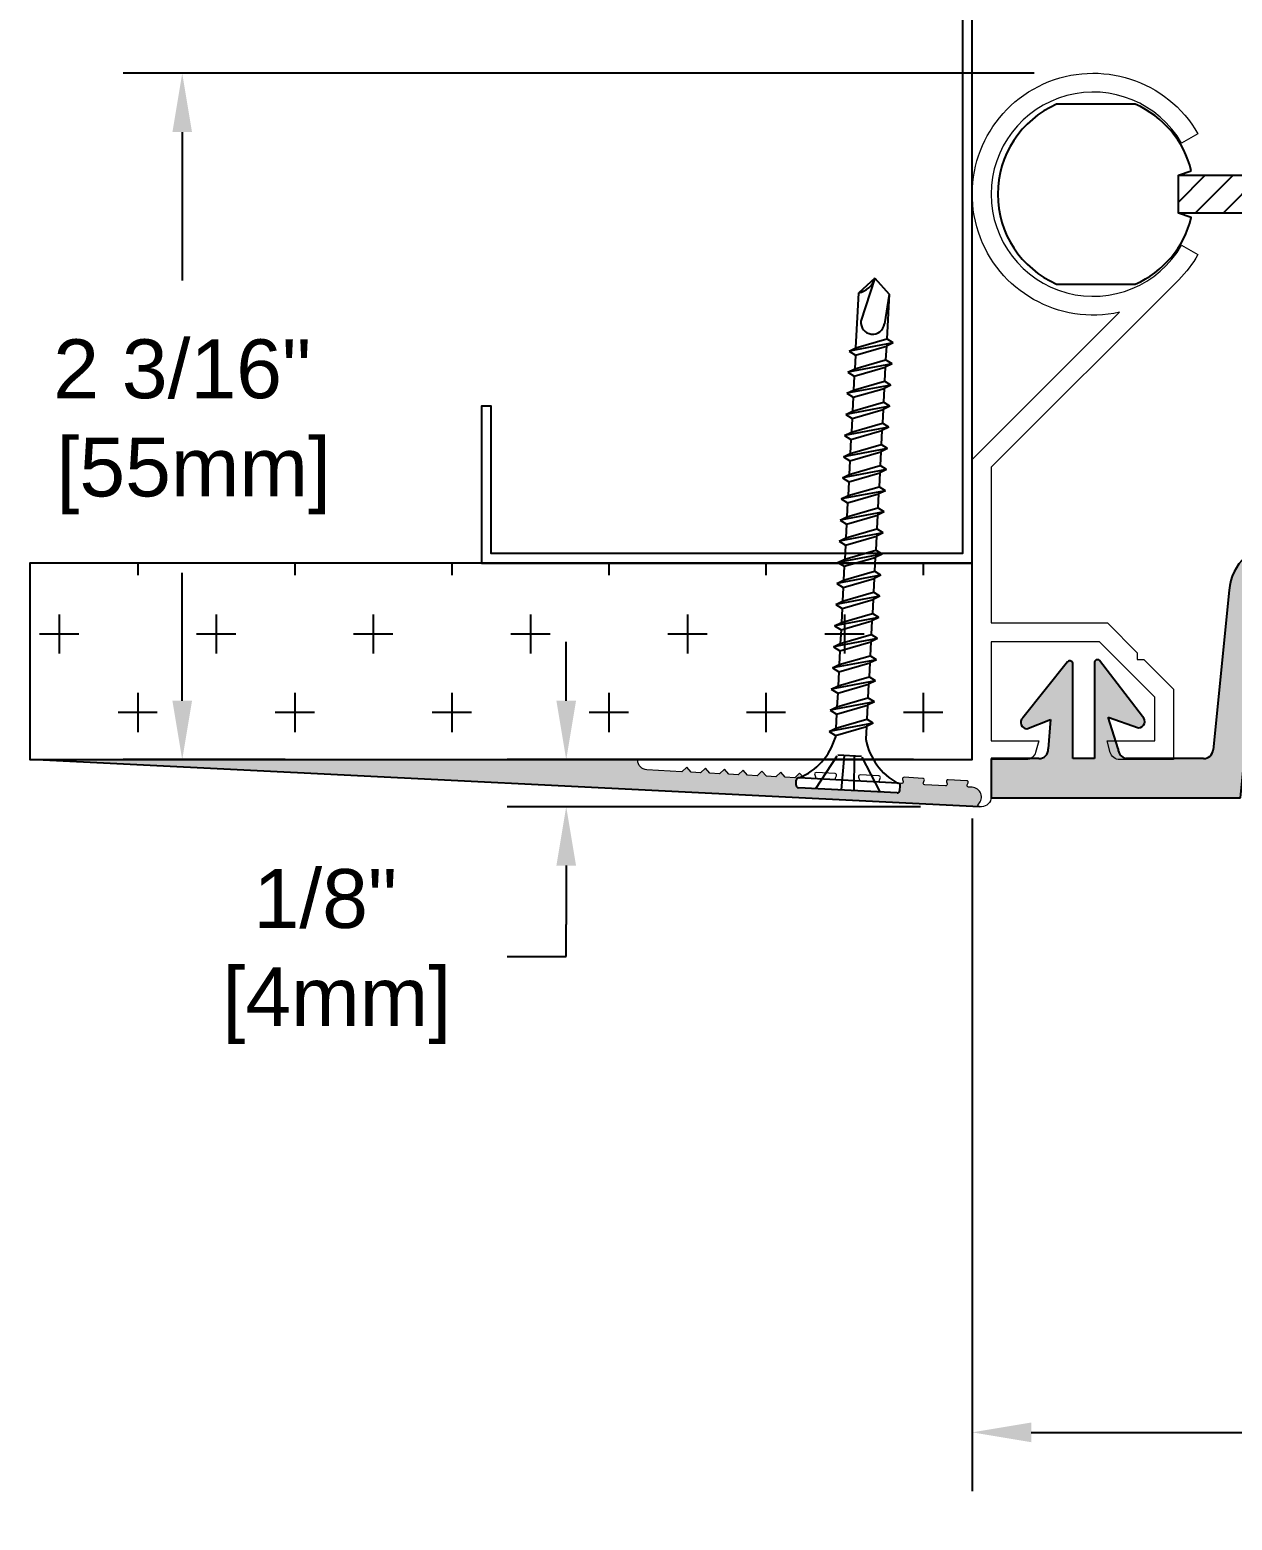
# Model space of a CAD drawing. Header units: inches. Extents: x 56.7 to 71.6, y 10.1 to 19.2.
# Drawn here: x 58.171 to 61.999, y 10.079 to 14.823 of the extents above; entities that cross this region are included whole.
import ezdxf

# ---------------------------------------------------------------- set-up
doc = ezdxf.new("R2010")
doc.units = ezdxf.units.IN
doc.header["$MEASUREMENT"] = 0
doc.linetypes.add('HIDDEN2', pattern=[0.1875, 0.125, -0.0625])
for name, color, linetype in [('Anchors', 4, 'Continuous'), ('Conditions', 1, 'Continuous'), ('Dimensions', 3, 'Continuous'), ('Fillers', 2, 'Continuous'), ('Metals', 7, 'Continuous'), ('TEXT', 2, 'Continuous')]:
    doc.layers.add(name, color=color, linetype=linetype)
doc.styles.add('ARIAL', font='arial.ttf')
doc.dimstyles.new('Arial', dxfattribs={"dimtxt": 0.1875, "dimasz": 0.1875, "dimexe": 0.1875, "dimexo": 0.1875, "dimgap": 0.1875, "dimtad": 0, "dimtih": 1, "dimtoh": 1, "dimdec": 4, "dimzin": 3, "dimdsep": 46, "dimlunit": 4, "dimtxsty": 'ARIAL', "dimcen": 0.1875, "dimadec": 0, "dimazin": 0, "dimtfac": 1, "dimtdec": 4, "dimtofl": 0, "dimtmove": 0, "dimatfit": 3, "dimfxl": 0, "dimfrac": 2, "dimtolj": 1, "dimtzin": 0, "dimarcsym": 0})

# ---------------------------------------------------------------- blocks, each defined once
blk = doc.blocks.new('RAL18')
at = {"color": 7, "linetype": 'Continuous', "lineweight": 15}
blk.add_lwpolyline([(0.4688645086923688, 1.424245100921106, -1.974984805638064), (0.7184197804570092, 1.992499999999997), (0.6664582562299413, 1.962499999999997, 3.732050807568894), (0.6664582562299417, 1.637499999999996), (0.7184197804570112, 1.607500000000001, -0.0655434628152386), (0.6572361107568208, 1.527763889243176), (0.05999999999999961, 0.9305277784863595), (0.05999999999999961, 0.4349999999999987), (0.4300000000000006, 0.4349999999999987), (0.5250344878854074, 0.3399655121145937), (0.5250344878854074, 0.318752308678997), (0.5462476913210041, 0.318752308678997), (0.6410000000000009, 0.2239999999999993), (0.6410000000000009, 0), (0.4693640881732146, 5.551115123125783e-17, -0.3394542588633697), (0.439420387558255, 0.02297660960182135), (0.4295, 0.05999999999999961), (0.5810000000000004, 0.05999999999999961), (0.5810000000000004, 0.1991471862576137), (0.4051471862576159, 0.375), (0.05999999999999961, 0.375), (0.05999999999999961, 0.05999999999999961), (0.2115, 0.05999999999999961), (0.2015796124417459, 0.02297660960182177, -0.3394542588633737), (0.1716359118267849, 0), (0.05999999999999961, 0), (0.0600000000000005, -0.1190000000000007, -0.4142135623730909), (0.02899999999999991, -0.1500000000000004), (0.02289979919597762, -0.1500000000000004, -0.6760221477094037), (0.01944149375209236, -0.1413888888888893, 0.6566978658793072), (-0.000341399230251227, -0.0880444020654334), (-0.01172715665295421, -0.08743435324436466, -0.5345111359507929), (-0.01597004754701192, -0.08028368554971), (-0.01308641663773535, -0.07425617014149737, 0.5345111359507592), (-0.01732930753179396, -0.06710550244684299), (-0.07724336805031129, -0.0638953074086217, 0.534511135950814), (-0.08222603952670315, -0.07055166952141256), (-0.08000297747823759, -0.07685280151065346, -0.5345111359507481), (-0.08498564895463101, -0.08350916362344485), (-0.1515266311961615, -0.07994389815518077, -0.5345111359507929), (-0.1557695220902193, -0.0727932304605261), (-0.1528858911809428, -0.06676571505231348, 0.5345111359507592), (-0.1571287820750014, -0.0596150473576591), (-0.2170428425935187, -0.05640485231943736, 0.5345111359507381), (-0.2220255140699106, -0.06306121443222867), (-0.2198024520214461, -0.06936234642146996, -0.5345111359508049), (-0.2247851234978384, -0.07601870853426096), (-0.291326105739369, -0.07245344306599767, -0.5345111359507682), (-0.2955689966334276, -0.06530277537134221), (-0.2926853657241499, -0.0592752599631297, 0.5345111359507106), (-0.2969282566182088, -0.05212459226847521), (-0.3568423171367261, -0.04891439723025347, 0.5345111359507381), (-0.361824988613118, -0.05557075934304478), (-0.359601926564654, -0.06187189133228621, -0.534511135950862), (-0.3645845980410458, -0.06852825344507707), (-0.4311255802825763, -0.06496298797681366, -0.5345111359507199), (-0.435368471176635, -0.05781232028215921), (-0.4324848402673576, -0.05178480487394659, 0.5345111359507592), (-0.4367277311614162, -0.04463413717929221), (-0.4966417916799335, -0.04142394214106958, 0.5345111359507381), (-0.5016244631563254, -0.04808030425386089), (-0.4994014011078612, -0.05438143624310228, -0.5345111359508585), (-0.5043840725842532, -0.06103779835589407), (-0.5353396705188196, -0.0593791975861464), (-0.5495156368888932, -0.04359813369696131), (-0.5652967007780791, -0.05777410006703487), (-0.5952537310373369, -0.05616900254792423), (-0.6094296974074105, -0.04038793865873913), (-0.6252107612965965, -0.05456390502881359), (-0.6551677915558543, -0.05295880750970294), (-0.6693437579259296, -0.03717774362051784), (-0.6851248218151138, -0.0513537099905923), (-0.7150818520743734, -0.04974861247148077), (-0.7292578184444469, -0.03396754858229656), (-0.7450388823336311, -0.04814351495237013), (-0.7749959125928907, -0.04653841743325948), (-0.7891718789629643, -0.03075735354407438), (-0.8049529428521485, -0.04493331991414884), (-0.834909973111408, -0.0433282223950382), (-0.8490859394814807, -0.0275471585058531), (-0.8648670033706658, -0.04172312487592755), (-0.8948240336299245, -0.04011802735681602), (-0.908999999999998, -0.02433696346763181), (-0.924781063889184, -0.03851292983770538), (-1.035658600769746, -0.03257211201190999, -0.398620837986327), (-1.064999999999999, -0.001616514077342757), (-1.064999999999999, 0), (0, 0), (0, 0.955380592228745)], format="xyb", close=True, dxfattribs=at)
blk = doc.blocks.new('*D9')
at = {"layer": 'Defpoints', "color": 0}
for p in [(61.17127611239189, 12.49997857216811), (67.17127611239188, 12.49997857216848), (61.17127611239189, 10.35832135248304)]:
    blk.add_point(p, dxfattribs=at)
at = {"layer": 'Dimensions', "color": 0, "lineweight": -2}
for p, q in [((61.17127611239189, 12.31247857216811), (61.17127611239189, 10.17082135248304)), ((67.17127611239188, 12.31247857216848), (67.17127611239188, 10.17082135248304)), ((61.35877611239189, 10.35832135248304), (63.46077821743685, 10.35832135248304)), ((66.98377611239188, 10.35832135248304), (64.91051389274381, 10.35832135248304))]:
    blk.add_line(p, q, dxfattribs=at)
at = {"layer": 'Dimensions', "color": 0}
for points in [[(61.35877611239189, 10.38957135248304), (61.35877611239189, 10.32707135248304), (61.17127611239189, 10.35832135248304)], [(66.98377611239188, 10.38957135248304), (66.98377611239188, 10.32707135248304), (67.17127611239188, 10.35832135248304)]]:
    blk.add_solid(points, dxfattribs=at)
at = {"layer": 'Dimensions', "color": 0, "insert": (64.18564605509033, 10.35832135248304), "char_height": 0.1875, "attachment_point": 5, "style": 'ARIAL'}
blk.add_mtext('\\A1;6"\\P [152mm]', dxfattribs=at)
blk = doc.blocks.new('*D10')
at = {"layer": 'Defpoints', "color": 0}
for p in [(61.55627611239188, 14.6849785721681), (58.6564111179852, 12.49997857216849), (59.17127611239189, 12.49997857216849)]:
    blk.add_point(p, dxfattribs=at)
at = {"layer": 'Dimensions', "color": 0, "lineweight": -2}
for p, q in [((61.36877611239188, 14.6849785721681), (58.4689111179852, 14.6849785721681)), ((58.6564111179852, 14.4974785721681), (58.6564111179852, 14.02465947599901)), ((58.6564111179852, 12.68747857216849), (58.6564111179852, 13.09440708855017)), ((58.98377611239189, 12.49997857216849), (58.4689111179852, 12.49997857216849))]:
    blk.add_line(p, q, dxfattribs=at)
at = {"layer": 'Dimensions', "color": 0}
for points in [[(58.6251611179852, 14.4974785721681), (58.6876611179852, 14.4974785721681), (58.6564111179852, 14.6849785721681)], [(58.6251611179852, 12.68747857216849), (58.6876611179852, 12.68747857216849), (58.6564111179852, 12.49997857216849)]]:
    blk.add_solid(points, dxfattribs=at)
at = {"layer": 'Dimensions', "color": 0, "insert": (58.6564111179852, 13.5595332822746), "char_height": 0.1875, "attachment_point": 5, "style": 'ARIAL'}
blk.add_mtext('\\A1;2 3/16"\\P [55mm]', dxfattribs=at)
blk = doc.blocks.new('SB12')
h = blk.add_hatch()
h.set_pattern_fill('ANSI31', color=256, scale=0.5, style=0)
h.set_pattern_definition([(45, (0, 0), (-0.04419417382415922, 0.04419417382415922), [])])
h.paths.add_polyline_path([(3.97333887663977, 6.768087441470902), (3.97333887663977, 6.648087441470913), (5.738826356915608, 6.648087441470913), (5.738826356915607, 6.678096078295983), (5.767649275938555, 6.697176361339647), (5.71000343789266, 6.718998521602167), (5.738826356915608, 6.738078804645831), (5.738826356915608, 6.768087441470901)])
h.paths.add_polyline_path([(5.808826356915607, 6.768087441470903), (5.808826356915607, 6.738078804645831), (5.780003437892662, 6.718998521602168), (5.837649275938555, 6.697176361339647), (5.808826356915608, 6.678096078295983), (5.808826356915608, 6.648087441470912), (6.825783235019199, 6.648087441470912), (6.825783235019199, 6.678096078295983), (6.854606154042147, 6.697176361339648), (6.796960315996253, 6.718998521602167), (6.8257832350192, 6.738078804645832), (6.8257832350192, 6.768087441470902)])
h.paths.add_polyline_path([(6.895783235019199, 6.768087441470902), (6.895783235019199, 6.738078804645832), (6.866960315996254, 6.718998521602168), (6.924606154042147, 6.697176361339648), (6.8957832350192, 6.678096078295984), (6.895783235019201, 6.648087441470913), (9.136470528118641, 6.648087441470911), (9.136470528118641, 6.768087441470903)])
for p, q in [((5.738826356915607, 6.838111356525239), (5.738826356915607, 6.738078804645831)), ((5.808826356915607, 6.838111356525239), (5.808826356915607, 6.738078804645831)), ((6.825783235019199, 6.838111356525239), (6.825783235019199, 6.738078804645831)), ((6.895783235019199, 6.838111356525239), (6.895783235019199, 6.738078804645831)), ((5.738826356915607, 6.738078804645831), (5.71000343789266, 6.718998521602167)), ((5.808826356915607, 6.738078804645831), (5.780003437892661, 6.718998521602167)), ((6.825783235019199, 6.738078804645831), (6.796960315996253, 6.718998521602167)), ((6.895783235019199, 6.738078804645831), (6.866960315996253, 6.718998521602167)), ((5.767649275938553, 6.697176361339647), (5.71000343789266, 6.718998521602167)), ((5.738826356915607, 6.678096078295983), (5.767649275938553, 6.697176361339647)), ((5.837649275938554, 6.697176361339647), (5.780003437892661, 6.718998521602167)), ((5.808826356915607, 6.678096078295983), (5.837649275938554, 6.697176361339647)), ((6.854606154042146, 6.697176361339647), (6.796960315996253, 6.718998521602167)), ((6.825783235019199, 6.678096078295983), (6.854606154042146, 6.697176361339647)), ((6.924606154042146, 6.697176361339647), (6.866960315996253, 6.718998521602167)), ((6.895783235019199, 6.678096078295983), (6.924606154042146, 6.697176361339647)), ((5.738826356915607, 6.678096078295983), (5.738826356915607, 6.578063526416575)), ((5.808826356915607, 6.678096078295983), (5.808826356915607, 6.578063526416575)), ((6.825783235019199, 6.678096078295983), (6.825783235019199, 6.578063526416575)), ((6.895783235019199, 6.678096078295983), (6.895783235019199, 6.578063526416575))]:
    blk.add_line(p, q)
for points in [[(4.014366140256628, 6.7824342654869, 0.233897114275723), (3.835838876639774, 6.994498422405647), (3.585838876639773, 6.994498422405639, 0.6546536707079772), (3.585838876639773, 6.42167646053616), (3.835838876639774, 6.42167646053616, 0.2338971142757231), (4.014366140256628, 6.633740617454899), (3.97333887663977, 6.648087441470912), (3.97333887663977, 6.768087441470902)], [(9.136470528118641, 6.782434265486904), (8.628222041641648, 6.7824342654869, -0.2338971142757231), (8.806749305258498, 6.994498422405647), (9.056749305258498, 6.994498422405639, -0.6546536707079772), (9.056749305258498, 6.421676460536167), (8.806749305258498, 6.421676460536167, -0.2338971142757231), (8.628222041641648, 6.633740617454899), (9.136470528118641, 6.63374061745491)]]:
    blk.add_lwpolyline(points, format="xyb", close=True)
for points in [[(3.97333887663977, 6.768087441470902), (5.738826356915607, 6.768087441470902)], [(5.808826356915607, 6.768087441470902), (6.825783235019199, 6.768087441470902)], [(6.895783235019199, 6.768087441470902), (9.136470528118641, 6.768087441470902)], [(5.738826356915607, 6.648087441470912), (3.97333887663977, 6.648087441470912)], [(6.825783235019199, 6.648087441470912), (5.808826356915607, 6.648087441470912)], [(9.136470528118641, 6.648087441470912), (6.895783235019199, 6.648087441470912)]]:
    blk.add_lwpolyline(points)
blk = doc.blocks.new('VS600S')
blk.add_hatch(color=256).paths.add_polyline_path([(5.682736587086522, 5.409822675387366, -0.3888787318530627), (5.744500658368212, 5.466419019337026), (5.788383303861428, 5.466419019337026, -0.3888787318529865), (5.85014737514312, 5.409822675387378), (5.912739645991965, 4.782264745836432), (6.723305880795453, 4.78226474583643), (6.7858981516443, 5.409822675387379, -0.3888787318529828), (6.847662222925992, 5.466419019337026), (6.891544868419208, 5.466419019337026, -0.3888787318530511), (6.953308939700897, 5.409822675387367), (7.015901210549743, 4.782264745836431), (7.472167445353229, 4.78226474583643), (7.534759716202077, 5.409822675387373, -0.3888787318530209), (7.596523787483768, 5.466419019337026), (7.640406432976983, 5.466419019337026, -0.388878731852903), (7.702170504258669, 5.4098226753874), (7.764762775107518, 4.782264745836431), (8.221029009911001, 4.78226474583643), (8.28362128075985, 5.409822675387379, -0.3888787318529828), (8.345385352041541, 5.466419019337026), (8.383930237306025, 5.466419019337026, -0.3888787318528728), (8.445694308587713, 5.409822675387406), (8.508286579436561, 4.78226474583643), (9.31710329817688, 4.782264745836688), (9.317103298176882, 4.907264745836689), (9.162041794857535, 4.907264745836689, -0.4142135623732294), (9.131041794857543, 4.938264745836695), (9.107093531467712, 5.032264745836689), (9.201807138805883, 5.002138042918531, 0.6848252874135616), (9.215288721875071, 5.036911225309258), (9.074175784051763, 5.215726338123105, 0.6766196696943778), (9.056942228610323, 5.208821580656283), (9.056942228610321, 4.907264745836688), (8.986942228610301, 4.907264745836689), (8.986942228610301, 5.212294079385138, 0.6375892073343804), (8.970503051338426, 5.219945026781453), (8.824884080327095, 5.039122760699688, 0.6996576965697484), (8.837762434870868, 5.00382086590705), (8.91734760951383, 5.039428499735224), (8.912842627843103, 4.938264745836695, -0.4142135623730448), (8.88184262784311, 4.907264745836696), (8.835872808987109, 4.907264745836689), (8.628265069669405, 4.907264745836696, -0.3882636441144899), (8.597388880006768, 4.935496910597841), (8.545313778396885, 5.443538249662139, 0.3888787318530066), (8.383930237306027, 5.591419019337025), (8.345385352041543, 5.591419019337025, 0.3888787318529264), (8.184001810950683, 5.44353824966218), (8.131926709340789, 4.935496910597743, -0.3882636441149132), (8.101050519678017, 4.907264745836431), (7.900895892509258, 4.907264745836431), (7.884742007576889, 4.907264745836431, -0.3862787949787637), (7.853885662599669, 4.935283810639771), (7.801789974067843, 5.443538249662132, 0.3888787318530246), (7.640406432976981, 5.591419019337028), (7.596523787483767, 5.591419019337028, 0.3888787318530101), (7.435140246392904, 5.443538249662138), (7.383065144783007, 4.935496910597706, -0.3882636441145956), (7.352188955120239, 4.907264745836431), (7.135879700782729, 4.907264745836437, -0.388263644114567), (7.105003511119968, 4.935496910597705), (7.052928409510071, 5.443538249662143, 0.388878731853), (6.891544868419206, 5.591419019337028), (6.847662222925994, 5.591419019337028, 0.3888787318530056), (6.686278681835129, 5.443538249662139), (6.634203580225229, 4.935496910597701, -0.3882636441594083), (6.603327390567144, 4.907264745836432), (6.464015074301652, 4.907264745836777, -0.4142135623724992), (6.433015074301736, 4.938264745836783), (6.407836500195728, 5.024925057816484), (6.498327584589718, 4.984760476064, 0.6848252874133787), (6.511809167658916, 5.019533658454721), (6.355561104481659, 5.204192553144157, 0.6766196696941819), (6.338327549040226, 5.19728779567733), (6.353015074301723, 4.907264745836777), (6.283015074301701, 4.907264745836777), (6.295604361354705, 5.199711764052338, 0.6375892073343244), (6.279165184082827, 5.207362711448645), (6.124326364382669, 5.016399484161036, 0.6996576965697481), (6.137204718926441, 4.981097589368396), (6.225045246324088, 5.021290256607978), (6.225046308869722, 5.021294261043078), (6.225053492208201, 5.021292355000212), (6.225053997961719, 5.021294261042713), (6.225045246324087, 5.021290256607977), (6.203022749897253, 4.938293672993585, -0.0002332835635085085), (6.203022763393715, 4.938264745836433), (6.212453223228932, 4.973805491674958), (6.212445534136837, 4.973805491674958), (6.212452717475317, 4.973803585632092), (6.203022763393715, 4.938264745836433, -0.4142135623730195), (6.172022763393714, 4.907264745836438), (6.032718136224958, 4.907264745836432, -0.3882636441146641), (6.00184194656219, 4.935496910597712), (5.94976684495229, 5.443538249662145, 0.3888787318529954), (5.788383303861426, 5.591419019337028), (5.744500658368214, 5.591419019337028, 0.3888787318530041), (5.583117117277349, 5.44353824966214), (5.531042015667452, 4.935496910597707, -0.3882636441145745), (5.500165826004691, 4.907264745836438), (5.283856571667181, 4.907264745836432, -0.388263644114603), (5.252980382004413, 4.935496910597708), (5.200905280394516, 5.443538249662136, 0.3888787318530158), (5.039521739303653, 5.591419019337028), (4.995639093810439, 5.591419019337028, 0.3888787318530232), (4.834255552719577, 5.443538249662133), (4.782159864187761, 4.935283810639859, -0.3862787949795943), (4.751303519210533, 4.907264745836432), (4.735149634278162, 4.907264745836432), (4.534995007109403, 4.907264745836432, -0.3882636441145646), (4.504118817446635, 4.935496910597705), (4.452043715836741, 5.443538249662146, 0.388878731852989), (4.290660174745879, 5.591419019337025), (4.25211528948139, 5.591419019337025, 0.3888787318529848), (4.090731748390528, 5.443538249662149), (4.038656646780632, 4.935496910597691, -0.3882636441149855), (4.007780457117805, 4.907264745836326), (3.907234818679051, 4.907264745836333), (3.754397036256314, 4.907264745836333, -0.3183450997018038), (3.729584477890803, 4.938264745836332), (3.697668325857094, 5.038990185237997), (3.796587620446332, 5.005703229748228, 0.6996576965697402), (3.809465974990105, 5.041005124540868), (3.669410382840818, 5.219945026781087, 0.6375892073344641), (3.652971205568941, 5.212294079384774), (3.652971205568941, 4.907264745836326), (3.582971205568918, 4.907264745836326), (3.582971205568919, 5.20882158065592, 0.6766196696942588), (3.565737650127481, 5.215726338122744), (3.419653821526988, 5.037264745836329, 0.6848252874134043), (3.433135404596182, 5.002491563445608), (3.510616058612656, 5.032264745836326), (3.502971205568928, 4.938264745836332, -0.4142135623730951), (3.471971205568929, 4.907264745836333), (3.317103298176812, 4.907264745836333), (3.31710329817689, 4.78226474583643), (4.127758947350852, 4.78226474583643), (4.190351218199704, 5.40982267538737, -0.3888787318530486), (4.252115289481398, 5.466419019337027), (4.290660174745881, 5.466419019337026, -0.3888787318529782), (4.352424246027571, 5.409822675387378), (4.415016516876417, 4.78226474583643), (4.871282751679904, 4.782264745836432), (4.933875022528747, 5.409822675387364, -0.3888787318530785), (4.995639093810438, 5.466419019337027), (5.039521739303653, 5.466419019337026, -0.3888787318526777), (5.101285810585336, 5.409822675387445), (5.163878081434192, 4.78226474583643), (5.620144316237678, 4.782264745836432)])
at = {"layer": 'Fillers'}
blk.add_lwpolyline([(7.702170504258671, 5.40982267538738), (7.764762775107517, 4.782264745836431), (8.221029009911003, 4.78226474583643), (8.28362128075985, 5.40982267538738, -0.3888787318529873), (8.345385352041543, 5.466419019337026), (8.383930237306028, 5.466419019337026, -0.3888787318529742), (8.445694308587715, 5.40982267538738), (8.508286579436561, 4.78226474583643), (9.317103298176882, 4.782264745836688), (9.317103298176882, 4.907264745836689), (9.16204179485752, 4.907264745836689, -0.414213562373095), (9.131041794857543, 4.938264745836695), (9.10709353146771, 5.032264745836689), (9.201807138805881, 5.002138042918532, 0.6848252874134491), (9.215288721875075, 5.036911225309255), (9.074175784051759, 5.215726338123109, 0.676619669694249), (9.056942228610323, 5.208821580656282), (9.056942228610323, 4.907264745836689), (8.986942228610301, 4.907264745836689), (8.986942228610301, 5.212294079385136, 0.6375892073345459), (8.970503051338424, 5.219945026781451), (8.824884080327095, 5.039122760699688, 0.6996576965697482), (8.837762434870868, 5.00382086590705), (8.91734760951383, 5.039428499735224), (8.912842627843103, 4.938264745836695, -0.414213562373095), (8.881842627843104, 4.907264745836696), (8.835872808987109, 4.907264745836689), (8.628265069669553, 4.907264745836696, -0.3882636441145582), (8.597388880006783, 4.935496910597704), (8.545313778396885, 5.443538249662147, 0.3888787318529903), (8.383930237306028, 5.591419019337025), (8.345385352041543, 5.591419019337025, 0.3888787318529864), (8.18400181095068, 5.443538249662147), (8.131926709340785, 4.935496910597704, -0.3882636441145653), (8.101050519678015, 4.907264745836431), (7.900895892509258, 4.907264745836431), (7.884742007576886, 4.907264745836431, -0.3862787949800069), (7.853885662599655, 4.935283810639906), (7.801789974067841, 5.443538249662147, 0.3888787318529906), (7.640406432976985, 5.591419019337028), (7.596523787483765, 5.591419019337028, 0.3888787318529909), (7.435140246392905, 5.443538249662147), (7.383065144783007, 4.935496910597704, -0.3882636441145565), (7.352188955120241, 4.907264745836431), (7.135879700782731, 4.907264745836437, -0.3882636441145685), (7.105003511119968, 4.935496910597704), (7.05292840951007, 5.443538249662147, 0.3888787318529912), (6.891544868419206, 5.591419019337028), (6.847662222925994, 5.591419019337028, 0.3888787318529911), (6.68627868183513, 5.443538249662147), (6.634203580225229, 4.935496910597704, -0.3882636441145581), (6.60332739057198, 4.907264745836432), (6.464015074301713, 4.907264745836777, -0.4142135623730784), (6.433015074301736, 4.938264745836783), (6.407836500195728, 5.024925057816482), (6.498327584589717, 4.984760476064, 0.6848252874134466), (6.511809167658914, 5.019533658454723), (6.355561104481659, 5.204192553144157, 0.6766196696941819), (6.338327549040226, 5.19728779567733), (6.353015074301723, 4.907264745836777), (6.283015074301701, 4.907264745836777), (6.295604361354705, 5.199711764052331, 0.6375892073345385), (6.279165184082828, 5.207362711448646), (6.124326364382668, 5.016399484161035, 0.699657696569719), (6.137204718926441, 4.981097589368396), (6.225053997961719, 5.021294261042714), (6.203022763393715, 4.938264745836433, -0.4142135623730615), (6.172022763393709, 4.907264745836438), (6.032718136224954, 4.907264745836432, -0.3882636441145551), (6.001841946562191, 4.935496910597704), (5.94976684495229, 5.443538249662147, 0.3888787318529912), (5.788383303861426, 5.591419019337028), (5.744500658368214, 5.591419019337028, 0.3888787318529911), (5.58311711727735, 5.443538249662147), (5.531042015667452, 4.935496910597704, -0.3882636441145683), (5.50016582600469, 4.907264745836438), (5.283856571667179, 4.907264745836432, -0.3882636441145564), (5.252980382004413, 4.935496910597704), (5.200905280394515, 5.443538249662147, 0.3888787318529908), (5.039521739303655, 5.591419019337028), (4.995639093810436, 5.591419019337028, 0.3888787318529907), (4.834255552719579, 5.443538249662147), (4.782159864187765, 4.935283810639907, -0.3862787949800308), (4.751303519210534, 4.907264745836432), (4.735149634278162, 4.907264745836432), (4.534995007109405, 4.907264745836432, -0.3882636441145735), (4.504118817446635, 4.935496910597704), (4.452043715836741, 5.443538249662147, 0.3888787318529908), (4.290660174745877, 5.591419019337025), (4.252115289481392, 5.591419019337025, 0.3888787318529909), (4.090731748390528, 5.443538249662147), (4.038656646780634, 4.935496910597704, -0.3882636441145709), (4.007780457117864, 4.907264745836326), (3.907234818679051, 4.907264745836333), (3.754397036256314, 4.907264745836333, -0.3183450997018066), (3.729584477890803, 4.938264745836332), (3.697668325857094, 5.038990185237996), (3.796587620446331, 5.005703229748228, 0.6996576965697482), (3.809465974990105, 5.041005124540868), (3.669410382840818, 5.219945026781087, 0.6375892073345266), (3.652971205568941, 5.212294079384773), (3.652971205568941, 4.907264745836326), (3.582971205568919, 4.907264745836326), (3.582971205568919, 5.208821580655918, 0.6766196696942264), (3.565737650127482, 5.215726338122746), (3.419653821526989, 5.03726474583633, 0.6848252874134382), (3.433135404596182, 5.002491563445608), (3.510616058612657, 5.032264745836326), (3.502971205568928, 4.938264745836332, -0.414213562373095), (3.471971205568929, 4.907264745836333), (3.317103298176812, 4.907264745836333), (3.317103298176891, 4.78226474583643), (4.127758947350852, 4.78226474583643), (4.190351218199705, 5.40982267538738, -0.3888787318529741), (4.252115289481392, 5.466419019337027), (4.290660174745877, 5.466419019337026, -0.3888787318529873), (4.352424246027571, 5.40982267538738), (4.415016516876417, 4.78226474583643), (4.871282751679903, 4.782264745836432), (4.933875022528749, 5.40982267538738, -0.3888787318529899), (4.995639093810436, 5.466419019337027), (5.039521739303652, 5.466419019337026, -0.3888787318529865), (5.101285810585342, 5.40982267538738), (5.163878081434191, 4.78226474583643), (5.620144316237678, 4.782264745836432), (5.682736587086524, 5.40982267538738, -0.3888787318529858), (5.74450065836821, 5.466419019337026), (5.788383303861426, 5.466419019337026, -0.3888787318529873), (5.85014737514312, 5.40982267538738), (5.912739645991966, 4.782264745836432), (6.723305880795454, 4.78226474583643), (6.7858981516443, 5.40982267538738, -0.3888787318529873), (6.847662222925994, 5.466419019337026), (6.89154486841921, 5.466419019337026, -0.3888787318529858), (6.953308939700896, 5.40982267538738), (7.015901210549742, 4.782264745836431), (7.472167445353229, 4.78226474583643), (7.534759716202078, 5.40982267538738, -0.3888787318529865), (7.596523787483768, 5.466419019337026), (7.640406432976985, 5.466419019337026, -0.3888787318529899)], format="xyb", close=True, dxfattribs=at)
blk = doc.blocks.new('*D12')
at = {"layer": 'Defpoints', "color": 0}
for p in [(59.87870685359868, 12.49997857216849), (61.17127611239188, 12.49997857216848), (61.19417591158786, 12.3499785721681)]:
    blk.add_point(p, dxfattribs=at)
at = {"layer": 'Dimensions', "color": 0, "lineweight": -2}
for p, q in [((59.87870685359868, 12.68747857216849), (59.87870685359868, 12.87497857216849)), ((60.98377611239188, 12.49997857216848), (59.69120685359868, 12.49997857216849)), ((61.00667591158786, 12.3499785721681), (59.69120685359868, 12.34997857216811)), ((59.87870685359868, 12.16247857216811), (59.87870685359868, 11.97497857216811)), ((59.87870685359868, 11.87320054544931), (59.87870685359868, 11.97497857216811)), ((59.69120685359868, 11.87320054544931), (59.87870685359868, 11.87320054544931))]:
    blk.add_line(p, q, dxfattribs=at)
at = {"layer": 'Dimensions', "color": 0}
for points in [[(59.84745685359868, 12.68747857216849), (59.90995685359868, 12.68747857216849), (59.87870685359868, 12.49997857216849)], [(59.84745685359868, 12.16247857216811), (59.90995685359868, 12.16247857216811), (59.87870685359868, 12.34997857216811)]]:
    blk.add_solid(points, dxfattribs=at)
at = {"layer": 'Dimensions', "color": 0, "insert": (59.11201602822351, 11.87320054544932), "char_height": 0.1875, "attachment_point": 5, "style": 'ARIAL'}
blk.add_mtext('\\A1;1/8"\\P [4mm]', dxfattribs=at)
blk = doc.blocks.new('BHSD6158')
for p, q in [((-0.1576875000000002, 0), (0.1576875000000002, 0)), ((-0.1655000000000002, -0.0078125), (-0.1655000000000002, -0.02318750000000058)), ((-0.1576875000000002, -0.03100000000000058), (0.1576875000000002, -0.03100000000000058)), ((0.1655000000000002, -0.0078125), (0.1655000000000002, -0.02318750000000058)), ((-0.069500000000001, -0.2179601811789809), (0.06950000000000056, -0.1842877005588246)), ((-0.04848868122466454, -0.2063291676203463), (-0.04848868122466476, -0.1655000000000006)), ((0.04848868122466388, -0.17265668700019), (-0.04848868122466454, -0.2063291676203463)), ((0.04848868122466388, -0.17265668700019), (0.04848868122466476, -0.1655000000000015)), ((0.06950000000000056, -0.1842877005588246), (0.04848868122466388, -0.17265668700019)), ((0.06950000000000056, -0.1842877005588246), (0.04848868122466388, -0.1959187141174601)), ((-0.069500000000001, -0.2179601811789809), (-0.04848868122466454, -0.2063291676203463)), ((-0.069500000000001, -0.2179601811789809), (-0.04848868122466454, -0.2295911947376164)), ((0.04848868122466388, -0.1959187141174601), (-0.04848868122466454, -0.2295911947376164)), ((-0.04848868122466454, -0.273674128860657), (-0.04848868122466454, -0.2295911947376164)), ((0.04848868122466476, -0.2400016482405007), (0.04848868122466476, -0.1959187141174601)), ((-0.069500000000001, -0.2853051424192916), (0.06950000000000056, -0.2516326617991353)), ((-0.069500000000001, -0.2853051424192916), (-0.04848868122466454, -0.273674128860657)), ((0.04848868122466388, -0.2400016482405007), (-0.04848868122466454, -0.273674128860657)), ((0.04848868122466388, -0.2632636753577717), (-0.04848868122466454, -0.296936155977928)), ((0.06950000000000056, -0.2516326617991353), (0.04848868122466388, -0.2400016482405007)), ((0.06950000000000056, -0.2516326617991362), (0.04848868122466388, -0.2632636753577717)), ((0.04848868122466476, -0.3073466094808124), (0.04848868122466476, -0.2632636753577717)), ((-0.069500000000001, -0.2853051424192916), (-0.04848868122466454, -0.296936155977928)), ((-0.069500000000001, -0.3526501036596041), (0.06950000000000056, -0.3189776230394479)), ((-0.04848868122466454, -0.3410190901009678), (-0.04848868122466454, -0.296936155977928)), ((0.04848868122466388, -0.3073466094808124), (-0.04848868122466454, -0.3410190901009678)), ((0.04848868122466388, -0.3306086365980825), (-0.04848868122466454, -0.3642811172182387)), ((0.06950000000000056, -0.3189776230394479), (0.04848868122466388, -0.3073466094808124)), ((0.06950000000000056, -0.3189776230394479), (0.04848868122466388, -0.3306086365980825)), ((0.04848868122466476, -0.374691570721124), (0.04848868122466476, -0.3306086365980825)), ((-0.069500000000001, -0.3526501036596033), (-0.04848868122466454, -0.3410190901009678)), ((-0.069500000000001, -0.3526501036596041), (-0.04848868122466454, -0.3642811172182387)), ((-0.04848868122466454, -0.4083640513412803), (-0.04848868122466454, -0.3642811172182387)), ((0.04848868122466388, -0.374691570721124), (-0.04848868122466454, -0.4083640513412803)), ((0.06950000000000056, -0.3863225842797586), (0.04848868122466388, -0.374691570721124)), ((-0.069500000000001, -0.4199950648999149), (0.06950000000000056, -0.3863225842797586)), ((-0.069500000000001, -0.4199950648999149), (-0.04848868122466454, -0.4083640513412803)), ((-0.069500000000001, -0.4199950648999149), (-0.04848868122466454, -0.4316260784585504)), ((0.04848868122466388, -0.397953597838395), (-0.04848868122466454, -0.4316260784585504)), ((0.06950000000000056, -0.3863225842797595), (0.04848868122466388, -0.397953597838395)), ((0.04848868122466476, -0.4420365319614348), (0.04848868122466476, -0.3979535978383941)), ((-0.069500000000001, -0.4873400261402265), (0.06950000000000056, -0.4536675455200712)), ((-0.04848868122466454, -0.475709012581591), (-0.04848868122466454, -0.4316260784585504)), ((0.04848868122466388, -0.4420365319614357), (-0.04848868122466454, -0.475709012581591)), ((0.04848868122466388, -0.4652985590787058), (-0.04848868122466454, -0.498971039698862)), ((0.06950000000000056, -0.4536675455200712), (0.04848868122466388, -0.4420365319614357)), ((0.06950000000000056, -0.4536675455200712), (0.04848868122466388, -0.4652985590787058)), ((0.04848868122466476, -0.5093814932017473), (0.04848868122466476, -0.4652985590787058)), ((-0.069500000000001, -0.4873400261402265), (-0.04848868122466454, -0.475709012581591)), ((-0.069500000000001, -0.4873400261402265), (-0.04848868122466454, -0.498971039698862)), ((-0.069500000000001, -0.5546849873805382), (0.06950000000000056, -0.5210125067603819)), ((-0.04848868122466454, -0.5430539738219036), (-0.04848868122466454, -0.498971039698862)), ((0.04848868122466388, -0.5093814932017473), (-0.04848868122466454, -0.5430539738219036)), ((0.06950000000000056, -0.5210125067603819), (0.04848868122466388, -0.5093814932017473)), ((0.06950000000000056, -0.5210125067603819), (0.04848868122466388, -0.5326435203190174)), ((-0.069500000000001, -0.5546849873805382), (-0.04848868122466454, -0.5430539738219036)), ((-0.069500000000001, -0.5546849873805382), (-0.04848868122466454, -0.5663160009391728)), ((0.04848868122466388, -0.5326435203190174), (-0.04848868122466454, -0.5663160009391728)), ((-0.04848868122466454, -0.6103989350622143), (-0.04848868122466454, -0.5663160009391728)), ((0.04848868122466476, -0.5767264544420581), (0.04848868122466476, -0.5326435203190165)), ((-0.069500000000001, -0.6220299486208498), (0.06950000000000056, -0.5883574680006936)), ((-0.069500000000001, -0.6220299486208489), (-0.04848868122466454, -0.6103989350622143)), ((0.04848868122466388, -0.576726454442059), (-0.04848868122466454, -0.6103989350622143)), ((0.04848868122466388, -0.599988481559329), (-0.04848868122466454, -0.6336609621794853)), ((0.06950000000000056, -0.5883574680006936), (0.04848868122466388, -0.576726454442059)), ((0.06950000000000056, -0.5883574680006944), (0.04848868122466388, -0.599988481559329)), ((0.04848868122466476, -0.6440714156823697), (0.04848868122466476, -0.599988481559329)), ((-0.069500000000001, -0.6220299486208498), (-0.04848868122466454, -0.6336609621794853)), ((-0.069500000000001, -0.6893749098611615), (0.06950000000000056, -0.6557024292410052)), ((-0.04848868122466454, -0.677743896302526), (-0.04848868122466454, -0.6336609621794853)), ((0.04848868122466388, -0.6440714156823706), (-0.04848868122466454, -0.677743896302526)), ((0.06950000000000056, -0.6557024292410052), (0.04848868122466388, -0.6440714156823706)), ((0.06950000000000056, -0.6557024292410052), (0.04848868122466388, -0.6673334427996407)), ((-0.069500000000001, -0.6893749098611615), (-0.04848868122466454, -0.677743896302526)), ((-0.069500000000001, -0.6893749098611615), (-0.04848868122466454, -0.7010059234197961)), ((0.04848868122466388, -0.6673334427996407), (-0.04848868122466454, -0.7010059234197961)), ((-0.04848868122466454, -0.7450888575428376), (-0.04848868122466454, -0.7010059234197961)), ((0.04848868122466388, -0.7114163769226813), (-0.04848868122466454, -0.7450888575428376)), ((0.04848868122466476, -0.7114163769226813), (0.04848868122466476, -0.6673334427996398)), ((0.06950000000000056, -0.7230473904813168), (0.04848868122466388, -0.7114163769226813)), ((-0.069500000000001, -0.7567198711014731), (0.06950000000000056, -0.7230473904813168)), ((-0.069500000000001, -0.7567198711014722), (-0.04848868122466454, -0.7450888575428376)), ((-0.069500000000001, -0.7567198711014731), (-0.04848868122466454, -0.7683508846601086)), ((0.04848868122466388, -0.7346784040399523), (-0.04848868122466454, -0.7683508846601086)), ((0.06950000000000056, -0.7230473904813177), (0.04848868122466388, -0.7346784040399523)), ((0.04848868122466476, -0.778761338162993), (0.04848868122466476, -0.7346784040399523)), ((-0.069500000000001, -0.8240648323417847), (0.06950000000000056, -0.7903923517216285)), ((-0.04848868122466454, -0.8124338187831492), (-0.04848868122466454, -0.7683508846601086)), ((0.04848868122466388, -0.7787613381629939), (-0.04848868122466454, -0.8124338187831492)), ((0.04848868122466388, -0.8020233652802631), (-0.04848868122466454, -0.8356958459004193)), ((0.06950000000000056, -0.7903923517216285), (0.04848868122466388, -0.7787613381629939)), ((0.06950000000000056, -0.7903923517216285), (0.04848868122466388, -0.8020233652802631)), ((0.04848868122466476, -0.8461062994033046), (0.04848868122466476, -0.8020233652802631)), ((-0.069500000000001, -0.8240648323417847), (-0.04848868122466454, -0.8124338187831492)), ((-0.069500000000001, -0.8240648323417847), (-0.04848868122466454, -0.8356958459004193)), ((-0.04848868122466454, -0.8797787800234609), (-0.04848868122466454, -0.8356958459004193)), ((0.04848868122466388, -0.8461062994033046), (-0.04848868122466454, -0.8797787800234609)), ((0.06950000000000056, -0.8577373129619392), (0.04848868122466388, -0.8461062994033046)), ((-0.069500000000001, -0.8914097935820955), (0.06950000000000056, -0.8577373129619392)), ((-0.069500000000001, -0.8914097935820955), (-0.04848868122466454, -0.8797787800234609)), ((-0.069500000000001, -0.8914097935820955), (-0.04848868122466454, -0.903040807140731)), ((0.04848868122466388, -0.8693683265205756), (-0.04848868122466454, -0.903040807140731)), ((0.06950000000000056, -0.8577373129619401), (0.04848868122466388, -0.8693683265205756)), ((0.04848868122466476, -0.9134512606436154), (0.04848868122466476, -0.8693683265205747)), ((-0.069500000000001, -0.958754754822408), (0.06950000000000056, -0.9250822742022518)), ((-0.069500000000001, -0.9587547548224071), (-0.04848868122466454, -0.9471237412637716)), ((-0.04848868122466454, -0.9471237412637716), (-0.04848868122466454, -0.903040807140731)), ((0.04848868122466388, -0.9134512606436163), (-0.04848868122466454, -0.9471237412637716)), ((0.04848868122466388, -0.9367132877608864), (-0.04848868122466454, -0.9703857683810426)), ((0.06950000000000056, -0.9250822742022518), (0.04848868122466388, -0.9134512606436163)), ((0.06950000000000056, -0.9250822742022518), (0.04848868122466388, -0.9367132877608864)), ((0.04848868122466476, -0.9807962218839279), (0.04848868122466476, -0.9367132877608864)), ((-0.069500000000001, -0.958754754822408), (-0.04848868122466454, -0.9703857683810426)), ((-0.069500000000001, -1.026099716062719), (0.06950000000000056, -0.9924272354425625)), ((-0.04848868122466454, -1.014468702504084), (-0.04848868122466454, -0.9703857683810426)), ((0.04848868122466388, -0.9807962218839279), (-0.04848868122466454, -1.014468702504084)), ((0.06950000000000056, -0.9924272354425625), (0.04848868122466388, -0.9807962218839279)), ((0.06950000000000056, -0.9924272354425634), (0.04848868122466388, -1.004058249001198)), ((-0.069500000000001, -1.026099716062719), (-0.04848868122466454, -1.014468702504084)), ((-0.069500000000001, -1.026099716062719), (-0.04848868122466454, -1.037730729621354)), ((0.04848868122466388, -1.004058249001198), (-0.04848868122466454, -1.037730729621354)), ((-0.04848868122466454, -1.081813663744395), (-0.04848868122466454, -1.037730729621354)), ((0.04848868122466476, -1.048141183124239), (0.04848868122466476, -1.004058249001198)), ((-0.069500000000001, -1.09344467730303), (0.06950000000000056, -1.059772196682874)), ((-0.069500000000001, -1.09344467730303), (-0.04848868122466454, -1.081813663744395)), ((0.04848868122466388, -1.04814118312424), (-0.04848868122466454, -1.081813663744395)), ((0.04848868122466388, -1.07140321024151), (-0.04848868122466454, -1.105075690861666)), ((0.06950000000000056, -1.059772196682874), (0.04848868122466388, -1.04814118312424)), ((0.06950000000000056, -1.059772196682875), (0.04848868122466388, -1.07140321024151)), ((0.04848868122466476, -1.115486144364551), (0.04848868122466476, -1.07140321024151)), ((-0.069500000000001, -1.09344467730303), (-0.04848868122466454, -1.105075690861666)), ((-0.069500000000001, -1.160789638543342), (0.06950000000000056, -1.127117157923186)), ((-0.04848868122466454, -1.149158624984707), (-0.04848868122466454, -1.105075690861666)), ((0.04848868122466388, -1.115486144364551), (-0.04848868122466454, -1.149158624984707)), ((0.06950000000000056, -1.127117157923186), (0.04848868122466388, -1.115486144364551)), ((0.06950000000000056, -1.127117157923186), (0.04848868122466388, -1.138748171481821)), ((-0.069500000000001, -1.160789638543342), (-0.04848868122466454, -1.149158624984707)), ((-0.069500000000001, -1.160789638543342), (-0.04848868122466454, -1.172420652101977)), ((0.04848868122466388, -1.138748171481821), (-0.04848868122466454, -1.172420652101977)), ((-0.04848868122466454, -1.216503586225018), (-0.04848868122466454, -1.172420652101977)), ((0.04848868122466388, -1.182831105604862), (-0.04848868122466454, -1.216503586225018)), ((0.04848868122466476, -1.182831105604862), (0.04848868122466476, -1.13874817148182)), ((0.06950000000000056, -1.194462119163497), (0.04848868122466388, -1.182831105604862)), ((-0.069500000000001, -1.228134599783654), (0.06950000000000056, -1.194462119163497)), ((-0.069500000000001, -1.228134599783653), (-0.04848868122466454, -1.216503586225018)), ((-0.069500000000001, -1.228134599783654), (-0.04848868122466454, -1.239765613342288)), ((0.04848868122466388, -1.206093132722133), (-0.04848868122466454, -1.239765613342288)), ((0.06950000000000056, -1.194462119163498), (0.04848868122466388, -1.206093132722133)), ((0.04848868122466476, -1.250176066845174), (0.04848868122466476, -1.206093132722133)), ((-0.069500000000001, -1.295479561023965), (0.06950000000000056, -1.261807080403809)), ((-0.04848868122466454, -1.28384854746533), (-0.04848868122466454, -1.239765613342288)), ((0.04848868122466388, -1.250176066845174), (-0.04848868122466454, -1.28384854746533)), ((0.04848868122466388, -1.273438093962445), (-0.04848868122466454, -1.3071105745826)), ((0.06950000000000056, -1.261807080403809), (0.04848868122466388, -1.250176066845174)), ((0.06950000000000056, -1.261807080403809), (0.04848868122466388, -1.273438093962445)), ((0.04848868122466476, -1.317521028085485), (0.04848868122466476, -1.273438093962444)), ((-0.069500000000001, -1.295479561023965), (-0.04848868122466454, -1.28384854746533)), ((-0.069500000000001, -1.295479561023965), (-0.04848868122466454, -1.3071105745826)), ((-0.04848868122466454, -1.351193508705641), (-0.04848868122466454, -1.3071105745826)), ((0.04848868122466388, -1.317521028085485), (-0.04848868122466454, -1.351193508705641)), ((0.06950000000000056, -1.329152041644121), (0.04848868122466388, -1.317521028085485)), ((-0.069500000000001, -1.362824522264276), (0.06950000000000056, -1.329152041644121)), ((-0.069500000000001, -1.362824522264276), (-0.04848868122466454, -1.351193508705641)), ((-0.069500000000001, -1.362824522264276), (-0.04848868122466454, -1.374455535822912)), ((0.04848868122466388, -1.340783055202756), (-0.04848868122466454, -1.374455535822912)), ((-0.04848868122466454, -1.418538469945953), (-0.04848868122466454, -1.374455535822912)), ((0.06950000000000056, -1.329152041644121), (0.04848868122466388, -1.340783055202756)), ((0.04848868122466476, -1.384865989325797), (0.04848868122466476, -1.340783055202755)), ((-0.069500000000001, -1.430169483504589), (0.06950000000000056, -1.396497002884432)), ((-0.069500000000001, -1.430169483504588), (-0.04848868122466454, -1.418538469945953)), ((0.04848868122466388, -1.384865989325797), (-0.04848868122466454, -1.418538469945953)), ((0.04848868122466388, -1.408128016443067), (-0.04848868122466454, -1.441800497063223)), ((0.06950000000000056, -1.396497002884432), (0.04848868122466388, -1.384865989325797)), ((0.06950000000000056, -1.396497002884432), (0.04848868122466388, -1.408128016443067)), ((0.04848868122466388, -1.408128016443067), (0.04848868122466388, -1.583715686000858)), ((-0.069500000000001, -1.430169483504589), (-0.04848868122466454, -1.441800497063223)), ((-0.04848868122466454, -1.583715686000858), (-0.04848868122466454, -1.441800497063223)), ((-0.04848868122466454, -1.583715686000858), (-0.03851475676634619, -1.48866311471044)), ((0, -1.632204367225516), (0.03673308822869359, -1.493321968256132)), ((0, -1.632204367225521), (-0.04848868122466454, -1.583715686000858)), ((0, -1.632204367225521), (0.04848868122466388, -1.583715686000858))]:
    blk.add_line(p, q)
at = {"linetype": 'HIDDEN2'}
for p, q in [((-0.1025507999999999, 0), (-0.03820520000000016, -0.1105939999999999)), ((-0.01987357730477424, 0), (-0.01594512279393445, -0.1105939999999999)), ((0.01987357730477424, 0), (0.01594512279393445, -0.1105939999999999)), ((0.1025507999999999, 0), (0.03820520000000016, -0.1105939999999999)), ((0.03820520000000016, -0.1105939999999999), (-0.03820520000000016, -0.1105939999999999))]:
    blk.add_line(p, q, dxfattribs=at)
for centre, radius, start, end in [((-0.1576875000000002, -0.0078125), 0.0078125, 89.99999999999993, 180), ((0.1576875000000002, -0.0078125), 0.0078125, 0, 89.99999999999993), ((-0.1576875000000002, -0.02318750000000058), 0.0078125, 180, 270), ((-0.2432404083221942, -0.2120378627698312), 0.200234881773017, 13.43937493853046, 64.7060269520604), ((0.2432404083221944, -0.2120378627698329), 0.2002348817730178, 115.2939730479394, 166.5606250614689), ((0.1576875000000002, -0.02318750000000058), 0.0078125, 270, 0), ((-0.0009449480598411331, -1.491866564699196), 0.03770613501903679, 357.787914321601, 175.1263717298316), ((0.06189352320749975, -1.645609209208358), 0.06332849282607467, 102.2203289695197, 167.7796710304749)]:
    blk.add_arc(centre, radius, start, end)

msp = doc.modelspace()

# ---------------------------------------------------------------- hatches: boundary and pattern name
at = {"layer": 'Conditions'}
h = msp.add_hatch(dxfattribs=at)
h.set_pattern_fill('CROSS', color=256, style=0)
h.set_pattern_definition([(180, (67.07688833980937, 17.64960485225917), (-0.25, -0.25), [0.125, -0.375]), (270, (67.01438833980937, 17.71210485225917), (0.25, -0.25), [0.125, -0.375])])
h.paths.add_polyline_path([(58.17127611239188, 12.49997857216848), (61.17127611239188, 12.49997857216848), (61.17127611239188, 12.59997857216849), (61.17127611239187, 13.12497857216848), (59.60877611239188, 13.12497857216848), (58.17127611239188, 13.12497857216848)])
h = msp.add_hatch(color=256, dxfattribs=at)
h.dxf.hatch_style = 1
h.paths.add_polyline_path([(60.61113779525493, 12.43410121427822, -0.4142135623729896), (60.61934846315335, 12.44149413286034, 0.01540778479528524), (60.6306143696651, 12.44652404732306), (60.621760475503, 12.45638043847076), (60.60597941161381, 12.44220447210069), (60.57602238135455, 12.4438095696198), (60.56184641498447, 12.45959063350898), (60.54606535109529, 12.44541466713891), (60.51610832083603, 12.44701976465802), (60.50193235446596, 12.46280082854721), (60.48615129057677, 12.44862486217713), (60.45619426031752, 12.45022995969624), (60.44201829394744, 12.46601102358543), (60.42623723005826, 12.45183505721535), (60.39628019979899, 12.45344015473446), (60.38210423342892, 12.46922121862365), (60.36632316953974, 12.45504525225357), (60.33636613928048, 12.45665034977269), (60.3221901729104, 12.47243141366187), (60.30640910902122, 12.4582554472918), (60.27645207876196, 12.45986054481091), (60.26227611239189, 12.47564160870009), (60.2464950485027, 12.46146564233002), (60.13561751162214, 12.46740646015581, -0.3986208379863219), (60.10627611239189, 12.49836205809038), (60.10627611239189, 12.4999785721681), (58.17127611239188, 12.4999785721681), (61.19417591158783, 12.34997857216772, -0.6760221477068059), (61.19071760614398, 12.35858968327883, 0.656697865879341), (61.17093471316164, 12.41193417010229), (61.15954895573893, 12.41254421892336, -0.5345111359510317), (61.15530606484487, 12.41969488661802), (61.15818969575415, 12.42572240202622, 0.5345111359510197), (61.15394680486009, 12.43287306972088), (61.09403274434158, 12.4360832647591, 0.534511135950793), (61.08905007286518, 12.42942690264631), (61.09127313491365, 12.42312577065707, -0.534511135950794), (61.08629046343726, 12.41646940854428), (61.01974948119572, 12.42003467401254, -0.5345111359506579), (61.01550659030167, 12.42718534170719), (61.01839022121094, 12.43321285711541, 0.5345111359506589), (61.01414733031689, 12.44036352481006), (60.95423326979837, 12.44357371984829, 0.5345111359507884), (60.94925059832197, 12.4369173577355), (60.95147366037044, 12.43061622574625, -0.5345111359507757), (60.94649098889405, 12.42395986363346), (60.93666712369655, 12.42448622627756, -0.325488145974662), (60.94168417125869, 12.41677801276181), (60.94087950593146, 12.40142408366496, -0.4142135623731933), (60.93266883803305, 12.39403116508283), (60.61772604850982, 12.41053661728295, -0.4142135623731348), (60.6103331299277, 12.41874728518137)])

# ---------------------------------------------------------------- linework, layer by layer
msp.add_line((61.19417591158786, 12.34997857216772), (58.17127611239188, 12.4999785721681), dxfattribs=at)
for points in [[(61.14002611239188, 16.6029755360932), (61.14002611239188, 13.15622857216848), (59.64002611239188, 13.15622857216848), (59.64002611239188, 13.62497857216848), (59.60877611239188, 13.62497857216848), (59.60877611239188, 13.12497857216848), (61.17127611239188, 13.12497857216848), (61.17127611239188, 16.6029755360932)], [(61.17127611239188, 13.12497857216848), (58.17127611239188, 13.12497857216848), (58.17127611239188, 12.49997857216848), (61.17127611239188, 12.49997857216848), (61.17127611239188, 13.12497857216848)]]:
    msp.add_lwpolyline(points, dxfattribs=at)

# ---------------------------------------------------------------- block references
at = {"layer": 'Anchors'}
msp.add_blockref('SB12', (57.85397131642448, 7.591891130697197), dxfattribs=at)
at = {"layer": 'Anchors', "rotation": 177}
msp.add_blockref('BHSD6158', (60.77519744327143, 12.40228389118289), dxfattribs=at)
at = {"layer": 'Fillers', "xscale": 0.9791699999999999}
msp.add_blockref('VS600S', (57.98326807591607, 7.595713826331721), dxfattribs=at)
at = {"layer": 'Metals'}
msp.add_blockref('RAL18', (61.17127611239189, 12.4999785721681), dxfattribs=at)

# ---------------------------------------------------------------- dimensions: what is measured, and where the dimension line sits
at = {"layer": 'Dimensions'}
for base, p1, p2, override, picture, middle in [((58.6564111179852, 12.49997857216849), (61.55627611239188, 14.6849785721681), (59.17127611239189, 12.49997857216849), {"dimpost": '\\X'}, '*D10', (58.6564111179852, 13.5595332822746)), ((59.87870685359868, 12.49997857216849), (61.19417591158786, 12.3499785721681), (61.17127611239188, 12.49997857216848), {"dimpost": '\\X', "dimtmove": 1}, '*D12', (59.43713759383891, 11.87320054544932))]:
    dim = msp.add_linear_dim(base=base, p1=p1, p2=p2, angle=90, dimstyle='Arial', override=override, dxfattribs=at)
    dim.commit()
    dim.dimension.update_dxf_attribs({"geometry": picture, "text_midpoint": middle, "dimtype": 160})
dim = msp.add_linear_dim(base=(61.17127611239189, 10.35832135248304), p1=(67.17127611239188, 12.49997857216848), p2=(61.17127611239189, 12.49997857216811), dimstyle='Arial', override={"dimpost": '\\X'}, dxfattribs=at)
dim.commit()
dim.dimension.update_dxf_attribs({"geometry": '*D9', "text_midpoint": (64.18564605509033, 10.35832135248304), "dimtype": 160})

# ---------------------------------------------------------------- leaders
at = {"layer": 'TEXT', "annotation_type": 0, "has_hookline": 1, "hookline_direction": 1, "text_width": 1.752600613915416}
msp.add_leader([(63.93677611239188, 14.55166601000955), (61.23497178336771, 16.16725704560986), (61.04747178336771, 16.16725704560986)], dimstyle='Arial', override={"dimgap": 0.25, "dimtad": 0}, dxfattribs=at)

doc.saveas('drawing.dxf')
